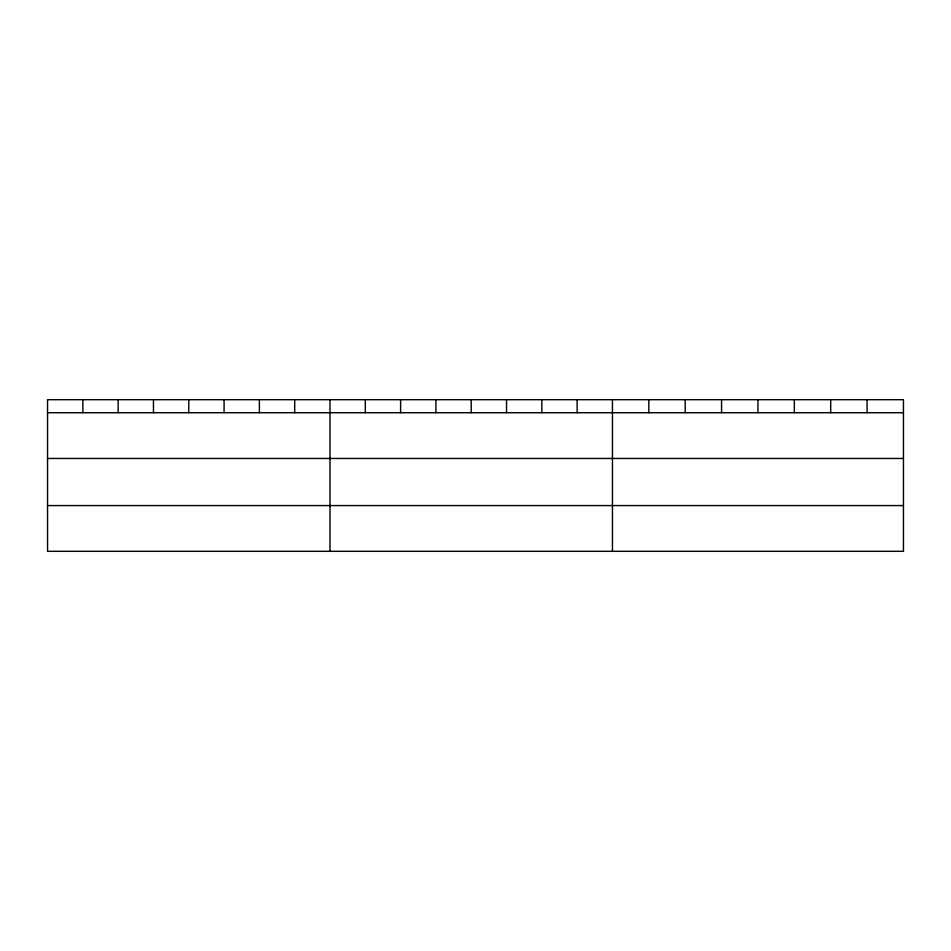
<?xml version="1.0" encoding="UTF-8"?>
<svg xmlns="http://www.w3.org/2000/svg" width="951" height="951" viewBox="0 0 951 951"><rect width="100%" height="100%" fill="white"/><g stroke="black" fill="none" stroke-linecap="round" stroke-linejoin="round"><path stroke-width="1.43" d="M903.45 412.722L903.45 551.307L47.55 551.307L47.55 399.693L903.45 399.693L903.45 412.722L47.55 412.722M47.55 458.465L903.45 458.465M47.55 505.575L903.45 505.575M867.074 399.693L867.074 412.722M830.698 399.693L830.698 412.722M794.323 399.693L794.323 412.722M757.947 399.693L757.947 412.722M721.571 399.693L721.571 412.722M685.195 399.693L685.195 412.722M648.82 399.693L648.82 412.722M612.444 399.693L612.444 551.307M577.138 399.693L577.138 412.722M541.832 399.693L541.832 412.722M506.526 399.693L506.526 412.722M471.22 399.693L471.22 412.722M435.915 399.693L435.915 412.722M400.609 399.693L400.609 412.722M365.303 399.693L365.303 412.722M329.997 399.693L329.997 551.307M294.691 399.693L294.691 412.722M259.385 399.693L259.385 412.722M224.079 399.693L224.079 412.722M188.774 399.693L188.774 412.722M153.468 399.693L153.468 412.722M118.162 399.693L118.162 412.722M82.856 399.693L82.856 412.722"/></g></svg>
